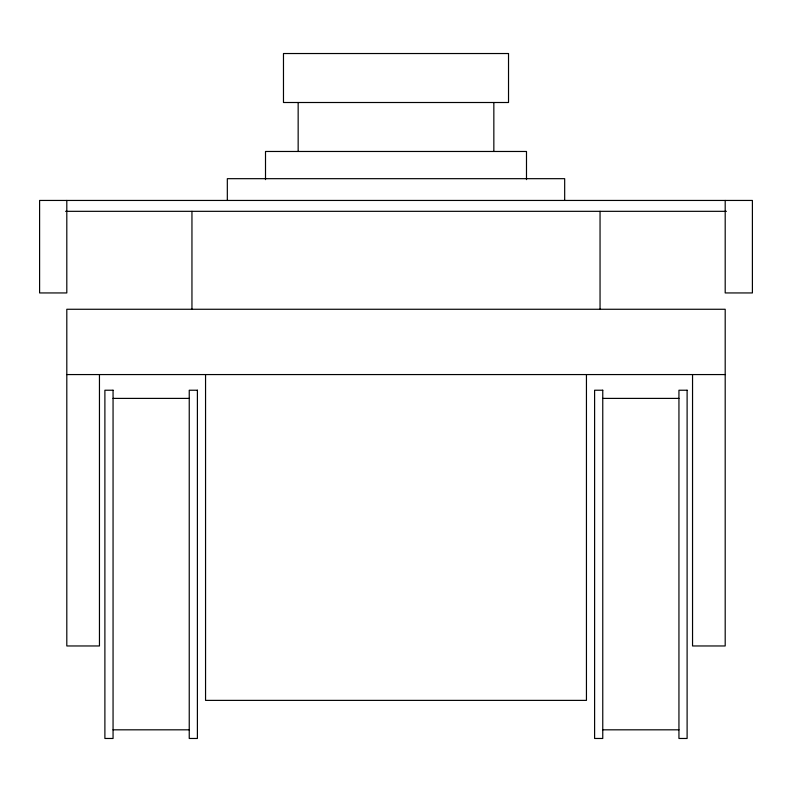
<?xml version="1.0" encoding="UTF-8"?>
<svg xmlns="http://www.w3.org/2000/svg" width="792" height="792" viewBox="0 0 792 792"><rect width="100%" height="100%" fill="white"/><g stroke="black" fill="none" stroke-linecap="round" stroke-linejoin="round"><path stroke-width="1.19" d="M65.588 211.325L726.413 211.325M66.805 374.567L725.195 374.567M113.058 398.396L189.239 398.396M602.762 398.396L678.942 398.396M113.058 729.818L189.239 729.818M602.762 729.818L678.942 729.818M725.195 200.445L725.195 292.941L752.4 292.941L752.4 200.445L39.6 200.445L39.6 292.941L66.805 292.941L66.805 200.445M692.545 374.567L692.545 645.965L725.195 645.965L725.195 309.266L66.805 309.266L66.805 645.965L99.455 645.965L99.455 374.567M600.049 211.325L600.049 309.266M586.446 374.567L586.446 700.385L205.554 700.385L205.554 374.567M564.676 200.445L564.676 178.675L227.324 178.675L227.324 200.445M526.492 179.626L526.492 151.47L265.508 151.47L265.508 179.626M493.842 102.505L493.842 151.47M298.158 102.505L298.158 151.47M191.951 211.325L191.951 309.266M508.523 53.529L283.477 53.529L283.477 102.505L508.523 102.505L508.523 53.529M113.058 390.228L104.891 390.228L104.891 738.471L113.058 738.471L113.058 390.228M197.396 390.228L189.239 390.228L189.239 738.471L197.396 738.471L197.396 390.228M602.762 390.228L594.604 390.228L594.604 738.471L602.762 738.471L602.762 390.228M687.109 390.228L678.942 390.228L678.942 738.471L687.109 738.471L687.109 390.228"/></g></svg>
